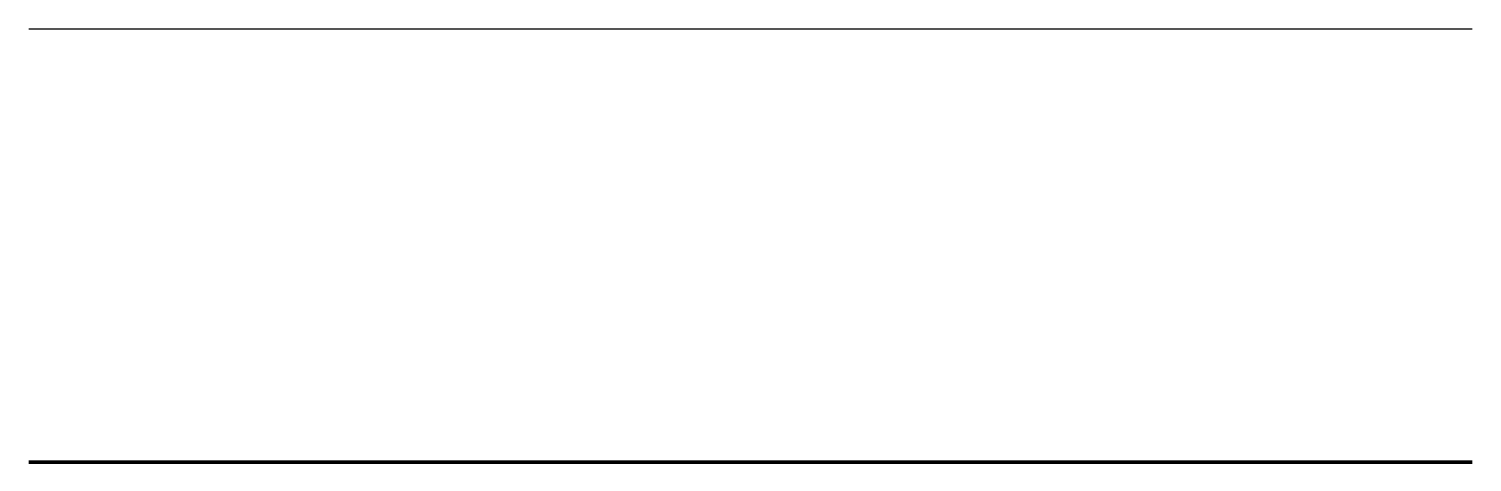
# Model space of a CAD drawing. Extents: x 0 to 100, y 0 to 30.
import ezdxf

# ---------------------------------------------------------------- set-up
doc = ezdxf.new("R2010")
doc.units = 0
doc.layers.get('0').update_dxf_attribs({"linetype": 'CONTINUOUS'})

msp = doc.modelspace()

# ---------------------------------------------------------------- linework, layer by layer
msp.add_line((0, 30), (100, 30))
at = {"lineweight": 100}
msp.add_line((0, 0), (100, 0), dxfattribs=at)

doc.saveas('drawing.dxf')
